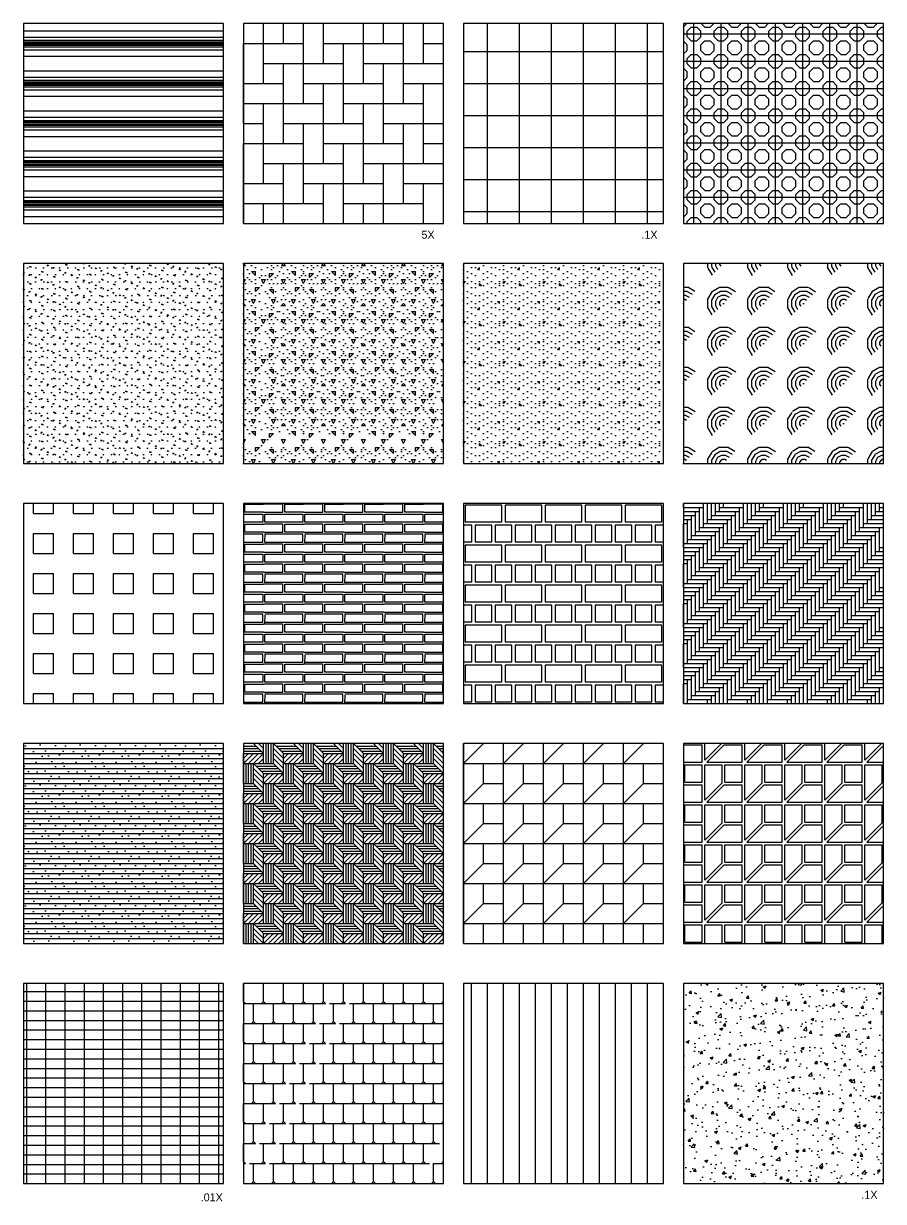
# Model space of a CAD drawing. Extents: x 0 to 176, y 0 to 59.
# Drawn here: x 22 to 43.5, y -0.45 to 29 of the extents above; entities that cross this region are included whole.
import ezdxf

# ---------------------------------------------------------------- set-up
doc = ezdxf.new("R2010")
doc.units = 0
doc.header["$MEASUREMENT"] = 0
doc.layers.get('0').update_dxf_attribs({"linetype": 'CONTINUOUS'})

msp = doc.modelspace()

# ---------------------------------------------------------------- hatches: boundary and pattern name
h = msp.add_hatch()
h.set_pattern_fill('CYL', color=256, style=0, pattern_type=2)
h.set_pattern_definition([(0, (0, -0.48), (0, 1), []), (0, (0, -0.46), (0, 1), []), (0, (0, -0.42), (0, 1), []), (0, (0, -0.34), (0, 1), []), (0, (0, -0.18), (0, 1), []), (0, (0, 0.18), (0, 1), []), (0, (0, 0.34), (0, 1), []), (0, (0, 0.42), (0, 1), []), (0, (0, 0.46), (0, 1), []), (0, (0, 0.48), (0, 1), [])])
h.paths.add_polyline_path([(27, 29), (22, 29), (22, 24), (27, 24)])
h = msp.add_hatch()
h.set_pattern_fill('CYRAMIC', color=256, scale=5, style=0, pattern_type=2)
h.set_pattern_definition([(0, (0, -0.5), (1.5, 0.5), [2, -0.5]), (90, (0, -1), (-0.5, 1.5), [2, -0.5])])
h.paths.add_polyline_path([(27.5, 24), (32.5, 24), (32.5, 29), (27.5, 29)])
h = msp.add_hatch()
h.set_pattern_fill('DBLHLNST', color=256, scale=0.1, style=0, pattern_type=2)
h.set_pattern_definition([(0, (0, -0.5), (0, 0.8), []), (90, (0, -0.5), (-0.8, 5e-17), [])])
h.paths.add_polyline_path([(38, 29), (33, 29), (33, 24), (38, 24)])
h = msp.add_hatch()
h.set_pattern_fill('DECOTILE', color=256, style=0, pattern_type=2)
h.set_pattern_definition([(0, (0, -0.5), (0, 0.68), [0.68, 0]), (90, (0, -0.5), (-0.68, 4e-17), [0.68, 0]), (0, (0.27, -0.33), (0, 0.68), [0.14, -0.2, 0.14, -0.2]), (0, (0.27, 0.01), (0, 0.68), [0.14, -0.2, 0.14, -0.2]), (90, (0.17, -0.23), (-0.68, 4e-17), [0.14, -0.2, 0.14, -0.2]), (90, (0.51, -0.23), (-0.68, 4e-17), [0.14, -0.2, 0.14, -0.2]), (45, (0.41, -0.33), (-0.34, 0.34), [0.1414214, -0.3394113]), (45, (0.17, -0.09), (-0.34, 0.34), [0.1414214, -0.3394113]), (135, (0.27, -0.33), (-0.34, -0.34), [0.1414214, -0.3394113]), (135, (0.51, -0.09), (-0.34, -0.34), [0.1414214, -0.3394113])])
h.paths.add_polyline_path([(38.5, 29), (38.5, 24), (43.5, 24), (43.5, 29)])
h = msp.add_hatch()
h.set_pattern_fill('CONCRET2', color=256, scale=0.1, style=0, pattern_type=2)
h.set_pattern_definition([(45, (0.1, -0.4), (4e-17, 0.424264), [0.0141421, -0.205061, 0, -0.205061]), (45, (0.1231, -0.40957), (4e-17, 0.424264), [0.0141421, -0.205061, 0, -0.205061]), (337.5, (0.11, -0.39), (-2e-10, -0.424264), [0.025, -0.1498588, 0, -0.1495883]), (337.5, (0.1, -0.4), (-2e-10, -0.424264), [0.025, -0.1498588, 0, -0.1495883]), (60, (0, -0.5), (-0.2, 0.34641), [0.01875, -0.190625, 0, -0.190625]), (120, (0, -0.5), (-0.4, 8e-10), [0.01875, -0.190625, 0, -0.190625]), (0, (-0.00938, -0.48376), (0.2, 0.34641), [0.01875, -0.190625, 0, -0.190625])])
h.paths.add_polyline_path([(27, 23), (22, 23), (22, 18), (27, 18)])
h = msp.add_hatch()
h.set_pattern_fill('CONCRETE', color=256, style=0, pattern_type=2)
h.set_pattern_definition([(45, (0.15, -0.35), (0, 1.000005), [0.14142, -0.28285, 0.07071, -0.42426, 0.14142, -0.3535536]), (135, (0.8, -0.3), (-1.000005, 0), [0.141421, -0.21213, 0.07071, -0.35355, 0.141421, -0.4949816]), (63.435, (0, -0.5), (5e-11, 1), [0.1118, -0.4472, 0.1118, -0.447234]), (116.565, (0, -0.5), (-4e-10, 1), [0.1118, -0.4472, 0.1118, -0.447234]), (0, (0, -0.4), (0, 1), [0.05, -0.4, 0.1, -0.4, 0.05]), (0, (0, -0.25), (0, 1), [-0.15, 0.1, -0.4, 0, -0.35, 0]), (0, (0, -0.2), (0, 1), [-0.4, 0, -0.3, 0.1, -0.2, 0]), (0, (0, -0.05), (0, 1), [-0.2, 0, -0.25, 0.1, -0.45, 0]), (0, (0, 0.1), (0, 1), [-0.2, 0.1, -0.4, 0.1, -0.2, 0]), (0, (0, 0.35), (0, 1), [-0.15, 0.1, -0.2, 0, -0.55, 0]), (0, (0, 0.4), (0, 1), [-0.2, 0, -0.6, 0.1, -0.1, 0]), (90, (0.05, -0.3), (-1, 6e-17), [-0.3, 0, -0.3, 0, -0.4, 0]), (90, (0.15, -0.5), (-1, 6e-17), [-0.15, 0.1, -0.4, 0, -0.35, 0]), (90, (0.25, -0.5), (-1, 6e-17), [-0.4, 0, -0.35, 0.1, -0.15, 0]), (90, (0.8, -0.5), (-1, 6e-17), [-0.2, 0.1, -0.5, 0.1, -0.1, 0]), (90, (0.1, -0.4), (-1, 6e-17), [-0.3, 0, -0.35, 0, -0.35, 0]), (90, (0.2, -0.4), (-1, 6e-17), [-0.25, 0, -0.55, 0, -0.2, 0]), (90, (0.3, -0.35), (-1, 6e-17), [-0.5, 0, -0.15, 0, -0.35, 0]), (90, (0.35, -0.45), (-1, 6e-17), [-0.45, 0, -0.2, 0, -0.25, 0]), (90, (0.45, -0.3), (-1, 6e-17), [-0.4, 0, -0.15, 0, -0.4, 0]), (90, (0.5, -0.25), (-1, 6e-17), [-0.45, 0, -0.2, 0, -0.35, 0]), (90, (0.55, -0.5), (-1, 6e-17), [-0.6, 0, -0.25, 0, -0.15, 0]), (90, (0.6, -0.35), (-1, 6e-17), [-0.2, 0, -0.4, 0, -0.4, 0]), (90, (0.65, -0.4), (-1, 6e-17), [-0.45, 0, -0.25, 0, -0.3, 0]), (90, (0.7, -0.45), (-1, 6e-17), [-0.4, 0, -0.3, 0, -0.3, 0]), (90, (0.8, -0.4), (-1, 6e-17), [-0.3, 0, -0.3, 0, -0.4, 0]), (90, (0.9, -0.35), (-1, 6e-17), [-0.4, 0, -0.2, 0, -0.4, 0]), (90, (0.95, -0.3), (-1, 6e-17), [-0.15, 0, -0.6, 0, -0.25, 0])])
h.paths.add_polyline_path([(27.5, 23), (27.5, 18), (32.5, 18), (32.5, 23)])
h = msp.add_hatch()
h.set_pattern_fill('CONCRT', color=256, style=0, pattern_type=2)
h.set_pattern_definition([(0, (0, -0.45), (1, 1), [0.05, -0.35, 0, -0.5, 0, -0.1]), (0, (0, -0.15), (1, 1), [0, -0.35, 0.05, -0.5, 0, -0.1]), (0, (0, 0.05), (1, 1), [0, -0.4, 0, -0.45, 0.05, -0.1]), (0, (0, 0.45), (1, 1), [0, -0.4, 0.05, -0.45, 0, -0.1]), (90, (0, -0.5), (-1, 1), [0.05, -0.95]), (90, (0.4, -0.5), (-1, 1), [-0.35, 0.05, -0.3, 0, -0.25, 0.05]), (90, (0.9, -0.5), (-1, 1), [0, -0.5, 0.05, -0.25, 0, -0.2]), (90, (0.1, -0.5), (-0.5, 0.5), [0, -0.15, 0, -0.15, 0, -0.2]), (90, (0.2, -0.45), (-0.5, 0.5), [0, -0.2, 0, -0.15, 0, -0.15]), (90, (0.3, -0.5), (-0.5, 0.5), [0, -0.2, 0, -0.2, 0, -0.1]), (90, (0.5, -0.4), (-0.5, 0.5), [0, -0.15, 0, -0.2, 0, -0.15]), (45, (0, -0.5), (6e-17, 1), [0.07071, -0.424264, 0.07071, -0.84853]), (135, (0.4, -0.5), (6e-17, 1), [-0.7071, 0.07071, -0.565694, 0.07071])])
h.paths.add_polyline_path([(38, 23), (33, 23), (33, 18), (38, 18)])
h = msp.add_hatch()
h.set_pattern_fill('CSILK', color=256, style=0, pattern_type=2)
h.set_pattern_definition([(148.5704, (0.79, 0.29), (12.999995036, -8.000008234), [0.21095, -20.884073]), (180, (0.61, 0.4), (-1, -1), [0.22, -0.78]), (211.4296, (0.39, 0.4), (-12.999995036, -8.000008234), [0.21095, -20.884073]), (238.5704, (0.21, 0.29), (8.000008234, 12.999995036), [0.21095, -20.884073]), (270, (0.1, 0.11), (1, -1), [0.22, -0.78]), (301.4296, (0.1, -0.11), (8.000008234, -12.999995036), [0.21095, -20.884073]), (150.2551, (0.72, 0.22), (4.9999993, -3.0000021), [0.161245, -7.901013]), (180, (0.58, 0.3), (-1, -1), [0.16, -0.84]), (209.7449, (0.42, 0.3), (-4.9999993, -3.0000021), [0.161245, -7.901013]), (240.2551, (0.28, 0.22), (3.0000021, 4.9999993), [0.161245, -7.901013]), (270, (0.2, 0.08), (1, -1), [0.16, -0.84]), (299.7449, (0.2, -0.08), (3.0000021, -4.9999993), [0.161245, -7.901013]), (153.4349, (0.65, 0.15), (0.999999, -1.0000013), [0.111803, -2.124265]), (180, (0.55, 0.2), (-1, -1), [0.1, -0.9]), (206.5651, (0.45, 0.2), (-0.999999, -1.0000013), [0.111803, -2.124265]), (243.4349, (0.35, 0.15), (1.0000013, 0.999999), [0.111803, -2.124265]), (270, (0.3, 0.05), (1, -1), [0.1, -0.9]), (296.5651, (0.3, -0.05), (1.0000013, -0.999999), [0.111803, -2.124265]), (143.1301, (0.57, 0.07), (-2.9999999, 2.0000001), [0.05, -4.95]), (180, (0.53, 0.1), (-1, -1), [0.06, -0.94]), (216.8699, (0.47, 0.1), (2.9999999, 2.0000001), [0.05, -4.95]), (233.1301, (0.43, 0.07), (-2.0000001, -2.9999999), [0.05, -4.95]), (270, (0.4, 0.03), (1, -1), [0.06, -0.94]), (306.8699, (0.4, -0.03), (-2.0000001, 2.9999999), [0.05, -4.95]), (0, (0.5, 0), (0, 1), [0, -1])])
h.paths.add_polyline_path([(43.5, 23), (38.5, 23), (38.5, 18), (43.5, 18)])
h = msp.add_hatch()
h.set_pattern_fill('BOXES', color=256, style=0, pattern_type=2)
h.set_pattern_definition([(0, (0.25, -0.25), (1, 0.5), [0.5, -0.5]), (90, (0.25, -0.25), (-0.5, 1), [0.5, -0.5])])
h.paths.add_polyline_path([(27, 17), (22, 17), (22, 12), (27, 12)])
h = msp.add_hatch()
h.set_pattern_fill('BRICK1', color=256, style=0, pattern_type=2)
h.set_pattern_definition([(90, (0.03, -0.47), (-1, 1), [0.2, -0.8]), (0, (0.03, -0.27), (1, 1), [0.95, -0.05]), (270, (0.98, -0.27), (1, -1), [0.2, -0.8]), (180, (0.98, -0.47), (-1, -1), [0.95, -0.05]), (0, (0, -0.22), (1, 1), [0.48, -0.52]), (90, (0.48, -0.22), (-1, 1), [0.2, -0.8]), (180, (0.48, -0.02), (-1, -1), [0.48, -0.52]), (180, (1, -0.22), (-1, -1), [0.47, -0.53]), (90, (0.53, -0.22), (-1, 1), [0.2, -0.8]), (0, (0.53, -0.02), (1, 1), [0.47, -0.53]), (0, (0.02, 0.03), (1, 1), [0.96, -0.04]), (90, (0.98, 0.03), (-1, 1), [0.2, -0.8]), (180, (0.98, 0.23), (-1, -1), [0.95, -0.05]), (267.1376, (0.03, 0.23), (0.99999865, 19.000000017), [0.20025, -19.824735]), (90, (0.53, 0.28), (-1, 1), [0.2, -0.8]), (180, (1, 0.28), (-1, -1), [0.47, -0.53]), (90, (0.48, 0.28), (-1, 1), [0.2, -0.8]), (0, (0, 0.28), (1, 1), [0.48, -0.52]), (0, (0.53, 0.48), (1, 1), [0.47, -0.53]), (180, (0.48, 0.48), (-1, -1), [0.48, -0.52])])
h.paths.add_polyline_path([(32.5, 12), (32.5, 17), (27.5, 17), (27.5, 12)])
h = msp.add_hatch()
h.set_pattern_fill('BRICK2', color=256, style=0, pattern_type=2)
h.set_pattern_definition([(0, (0.04, -0.46), (1, 1), [0.92, -0.08]), (90, (0.96, -0.46), (-1, 1), [0.42, -0.58]), (180, (0.96, -0.04), (-1, -1), [0.92, -0.08]), (270, (0.04, -0.04), (1, -1), [0.42, -0.58]), (0, (0, 0.04), (1, 1), [0.21, -0.79]), (90, (0.21, 0.04), (-1, 1), [0.42, -0.58]), (180, (0.21, 0.46), (-1, -1), [0.21, -0.79]), (270, (0.29, 0.46), (1, -1), [0.42, -0.58]), (0, (0.29, 0.04), (1, 1), [0.42, -0.58]), (90, (0.71, 0.04), (-1, 1), [0.42, -0.58]), (180, (0.71, 0.46), (-1, -1), [0.42, -0.58]), (180, (1, 0.46), (-1, -1), [0.21, -0.79]), (270, (0.79, 0.46), (1, -1), [0.42, -0.58]), (0, (0.79, 0.04), (1, 1), [0.21, -0.79])])
h.paths.add_polyline_path([(33, 12), (38, 12), (38, 17), (33, 17)])
h = msp.add_hatch()
h.set_pattern_fill('BUTTEDHB', color=256, style=0, pattern_type=2)
h.set_pattern_definition([(0, (0, -0.5), (0.1, 0.1), [0.6, -0.4]), (90, (0.5, -1.1), (-0.1, -0.1), [0.6, -0.4])])
h.paths.add_polyline_path([(43.5, 12), (43.5, 17), (38.5, 17), (38.5, 12)])
h = msp.add_hatch()
h.set_pattern_fill('ASPHALT', color=256, style=0, pattern_type=2)
h.set_pattern_definition([(0, (0.4684, -0.317), (0, 1), [0, -1]), (0, (-0.4514, -0.1821), (0, 1), [0, -1]), (0, (-0.4564, -0.6794), (0, 1), [0, -1]), (0, (0.126, -0.7019), (0, 1), [0, -1]), (0, (0.3434, -0.7094), (0, 1), [0, -1]), (0, (0.046, -0.0596), (0, 1), [0, -1]), (0, (0.4134, -0.0346), (0, 1), [0, -1]), (0, (-0.099, -0.2845), (0, 1), [0, -1]), (0, (-0.0215, -0.4845), (0, 1), [0, -1]), (0, (-0.2014, -0.5719), (0, 1), [0, -1]), (0, (-0.2939, -0.447), (0, 1), [0, -1]), (0, (0.3134, -0.462), (0, 1), [0, -1]), (0, (-0.009, -0.1896), (0, 1), [0, -1]), (0, (-0.2039, -0.0496), (0, 1), [0, -1]), (0, (0.2509, -0.2021), (0, 1), [0, -1]), (0, (-0.3789, -0.3045), (0, 1), [0, -1]), (0, (0.011, -0.5644), (0, 1), [0, -1]), (0, (0.2584, -0.9418), (0, 1), [0, -1]), (0, (-0.3664, -0.9293), (0, 1), [0, -1]), (0, (-0.1065, -0.8319), (0, 1), [0, -1]), (0, (-0.3139, -0.8144), (0, 1), [0, -1]), (0, (-0.5, 0), (0, 1), [1, 0]), (0, (-0.5, -0.125), (0, 1), [1, 0]), (0, (-0.5, -0.25), (0, 1), [1, 0]), (0, (-0.5, -0.375), (0, 1), [1, 0]), (0, (-0.5, -0.5), (0, 1), [1, 0]), (0, (-0.5, -0.625), (0, 1), [1, 0]), (0, (-0.5, -0.75), (0, 1), [1, 0]), (0, (-0.5, -0.875), (0, 1), [1, 0])])
h.paths.add_polyline_path([(22, 6), (27, 6), (27, 11), (22, 11)])
h = msp.add_hatch()
h.set_pattern_fill('BACKGND', color=256, style=0, pattern_type=2)
h.set_pattern_definition([(0, (0.5, -0.25), (0.5, 0.5), [0.5, -0.5]), (0, (0.4375, -0.1875), (0.5, 0.5), [0.5, -0.5]), (0, (0.375, -0.125), (0.5, 0.5), [0.5, -0.5]), (0, (0.3125, -0.0625), (0.5, 0.5), [0.5, -0.5]), (0, (0, 0), (0.5, 0.5), [0.75, -0.25]), (90, (0, -0.5), (-0.5, 0.5), [0.75, -0.25]), (90, (0.0625, -0.5), (-0.5, 0.5), [0.5, -0.5]), (90, (0.125, -0.5), (-0.5, 0.5), [0.5, -0.5]), (90, (0.1875, -0.5), (-0.5, 0.5), [0.5, -0.5]), (90, (0.25, -0.5), (-0.5, 0.5), [0.5, -0.5]), (225, (0.625, -0.25), (-2e-16, -1), [0.176777, -0.53, 0.176777, -0.53066]), (225, (0.75, -0.25), (-2e-16, -1), [0.35355, -0.35355, 0.35355, -0.353564]), (225, (0.875, -0.25), (-2e-16, -1), [0.35355, -0.35355, 0.35355, -0.353564]), (225, (1, -0.25), (-2e-16, -1), [0.35355, -0.35355, 0.35355, -0.353564]), (225, (1, -0.375), (-2e-16, -1), [0.176777, -0.53, 0.176777, -0.53066]), (315, (0.25, -0.5), (1, -2e-16), [0.35355, -0.35355, 0.35355, -0.353564]), (315, (0.25, -0.375), (1, -2e-16), [0.35355, -0.35355, 0.35355, -0.353564]), (315, (0.25, -0.25), (1, -2e-16), [0.35355, -0.35355, 0.35355, -0.353564]), (315, (0.25, -0.125), (1, -2e-16), [0.35355, -0.35355, 0.35355, -0.353564]), (315, (0.25, 0), (1, -2e-16), [0.35355, -0.35355, 0.35355, -0.353564])])
h.paths.add_polyline_path([(27.5, 6), (32.5, 6), (32.5, 11), (27.5, 11)])
h = msp.add_hatch()
h.set_pattern_fill('BEVBRIC1', color=256, style=0, pattern_type=2)
h.set_pattern_definition([(0, (0, -0.5), (1, 1), [1]), (90, (0, -0.5), (-1, 1), [1]), (0, (0.5, 0), (1, 1), [0.5, -0.5]), (90, (0.5, 0), (-1, 1), [0.5, -0.5]), (45, (0, -0.5), (1e-16, 1), [0.707107, -0.707107])])
h.paths.add_polyline_path([(38, 11), (33, 11), (33, 6), (38, 6)])
h = msp.add_hatch()
h.set_pattern_fill('BEVBRIC2', color=256, style=0, pattern_type=2)
h.set_pattern_definition([(0, (0.085, -0.465), (1, 1), [0.88, -0.12]), (0, (0.515, -0.035), (1, 1), [0.45, -0.55]), (0, (0.535, 0.035), (1, 1), [0.43, -0.57]), (0, (0.035, 0.465), (1, 1), [0.43, -0.07, 0.43, -0.07]), (90, (0.035, -0.415), (-1, 1), [0.88, -0.12]), (90, (0.465, 0.015), (-1, 1), [0.45, -0.55]), (90, (0.535, 0.035), (-1, 1), [0.43, -0.57]), (90, (0.965, -0.465), (-1, 1), [0.43, -0.07, 0.43, -0.07]), (45, (0.515, -0.035), (1e-16, 1), [-0.806102, 0.608112]), (45, (0.465, 0.015), (1e-16, 1), [-0.806102, 0.608112])])
h.paths.add_polyline_path([(43.5, 6), (43.5, 11), (38.5, 11), (38.5, 6)])
h = msp.add_hatch()
h.set_pattern_fill('2X4', color=256, scale=0.01, style=0, pattern_type=2)
h.set_pattern_definition([(0, (0, 0), (0, 0.24), []), (90, (0, 0), (-0.48, 3e-17), [])])
h.paths.add_polyline_path([(27, 5), (22, 5), (22, 0), (27, 0)])
h = msp.add_hatch()
h.set_pattern_fill('3TAB', color=256, style=0, pattern_type=2)
h.set_pattern_definition([(0, (0.3, 0), (0.25, 0.5), [4, -0.1, 0.4, -0.1]), (90, (0.25, 0.05), (-0.25, 0.5), [0.45, -0.55]), (45, (0.2, 0), (0.25, 0.5), [0.070711, -1.343503]), (135, (0.3, 0), (-0.25, 0.5), [0.070711, -1.343503])])
h.paths.add_polyline_path([(32.5, 5), (27.5, 5), (27.5, 0), (32.5, 0)])
h = msp.add_hatch()
h.set_pattern_fill('AECBAR', color=256, style=0, pattern_type=2)
h.set_pattern_definition([(90, (0, 0), (-0.4, 2e-17), [])])
h.paths.add_polyline_path([(38, 5), (33, 5), (33, 0), (38, 0)])
h = msp.add_hatch()
h.set_pattern_fill('AECCONC', color=256, scale=0.1, style=0, pattern_type=2)
h.set_pattern_definition([(50, (0, 0), (0.71726, -0.062752), [0.075, -0.825]), (355, (0, 0), (-0.138751, 0.752192), [0.06, -0.66]), (100.4514, (0.0598, -0.0052), (0.578509, 0.68944), [0.06374, -0.701142]), (46.1842, (0, 0.2), (1.067241, -0.165519), [0.1125, -1.2375]), (96.6356, (0.0889, 0.1862), (0.934663, 0.974118), [0.09561, -1.051713]), (351.1842, (0, 0.2), (0.934662, 0.974119), [0.09, -0.99]), (21, (0.1, 0.15), (0.596907, -0.402619), [0.075, -0.825]), (326, (0.1, 0.15), (0.243315, 0.72515), [0.06, -0.66]), (71.4514, (0.14974, 0.11645), (0.840223, 0.32253), [0.06374, -0.701142]), (37.5, (0, 0), (0.0121599, 0.3328939), [0, -0.652, 0, -0.67, 0, -0.6625]), (7.5, (0, 0), (0.2630695, 0.3944117), [0, -0.382, 0, -0.637, 0, -0.2525]), (327.5, (-0.223, 0), (0.5338224, -0.0225549), [0, -0.25, 0, -0.78, 0, -1.035]), (317.5, (-0.323, 0), (0.583186, 0.100105), [0, -0.325, 0, -0.518, 0, -0.735])])
h.paths.add_polyline_path([(43.5, 5), (38.5, 5), (38.5, 0), (43.5, 0)])

# ---------------------------------------------------------------- linework, layer by layer
for points in [[(22, 24), (27, 24), (27, 29), (22, 29)], [(27.5, 24), (32.5, 24), (32.5, 29), (27.5, 29)], [(33, 24), (38, 24), (38, 29), (33, 29)], [(38.5, 24), (43.5, 24), (43.5, 29), (38.5, 29)], [(22, 18), (27, 18), (27, 23), (22, 23)], [(27.5, 18), (32.5, 18), (32.5, 23), (27.5, 23)], [(33, 18), (38, 18), (38, 23), (33, 23)], [(38.5, 18), (43.5, 18), (43.5, 23), (38.5, 23)], [(22, 12), (27, 12), (27, 17), (22, 17)], [(27.5, 12), (32.5, 12), (32.5, 17), (27.5, 17)], [(33, 12), (38, 12), (38, 17), (33, 17)], [(38.5, 12), (43.5, 12), (43.5, 17), (38.5, 17)], [(22, 6), (27, 6), (27, 11), (22, 11)], [(27.5, 6), (32.5, 6), (32.5, 11), (27.5, 11)], [(33, 6), (38, 6), (38, 11), (33, 11)], [(38.5, 6), (43.5, 6), (43.5, 11), (38.5, 11)], [(22, 0), (27, 0), (27, 5), (22, 5)], [(27.5, 0), (32.5, 0), (32.5, 5), (27.5, 5)], [(33, 0), (38, 0), (38, 5), (33, 5)], [(38.5, 0), (43.5, 0), (43.5, 5), (38.5, 5)]]:
    msp.add_lwpolyline(points, close=True)

# ---------------------------------------------------------------- texts
for s, p in [('5X', (31.949, 23.621)), ('.1X', (37.449, 23.621)), ('.01X', (26.43, -0.444)), ('.1X', (42.949, -0.379))]:
    msp.add_text(s, height=0.2).set_placement(p)

doc.saveas('drawing.dxf')
